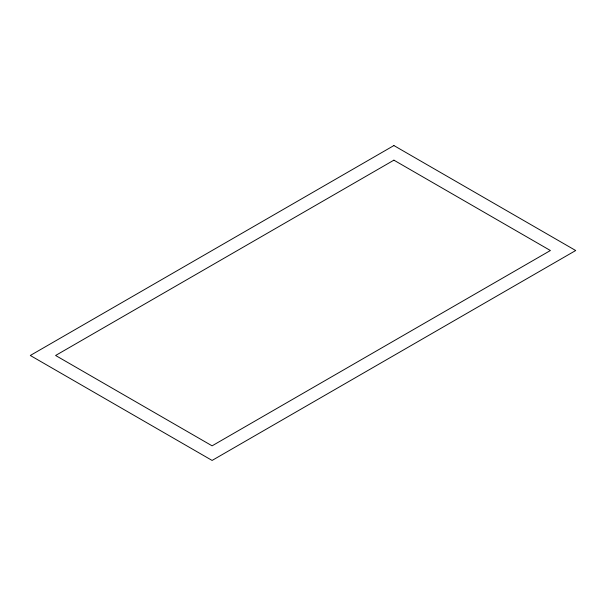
<?xml version="1.0" encoding="UTF-8"?>
<svg xmlns="http://www.w3.org/2000/svg" width="606" height="606" viewBox="0 0 606 606"><rect width="100%" height="100%" fill="white"/><g stroke="black" fill="none" stroke-linecap="round" stroke-linejoin="round"><path stroke-width="0.91" d="M393.9 145.561L30.3 355.48L212.1 460.439L575.7 250.52L393.9 145.561M393.9 160.166L55.608 355.48L212.1 445.834L550.392 250.52L393.9 160.166"/></g></svg>
